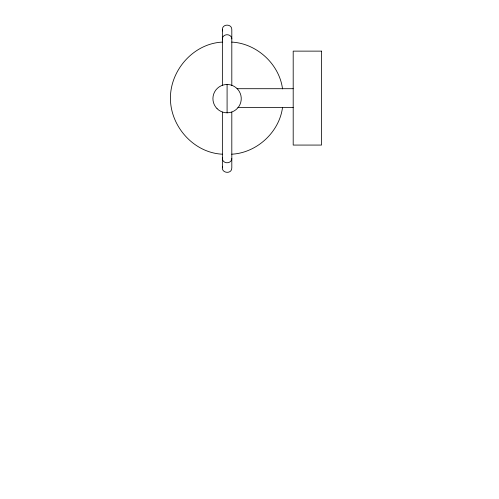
<?xml version="1.0" encoding="UTF-8"?>
<svg xmlns="http://www.w3.org/2000/svg" width="499" height="499" viewBox="0 0 499 499"><rect width="100%" height="100%" fill="white"/><g stroke="black" fill="none" stroke-linecap="round" stroke-linejoin="round"><path stroke-width="0.75" d="M222.367 85.448L222.367 29.709C222.117 23.603 232.06 23.603 231.81 29.709L231.81 85.448M231.81 112.05L231.81 167.789C231.985 174.744 220.564 173.215 222.523 166.56M282.528 107.416C279.321 132.235 256.704 152.925 231.717 154.203M222.454 42.097C193.812 43.413 170.377 69.804 170.421 98.153C170.377 126.503 193.812 152.894 222.454 154.203M237.112 88.703L293.194 88.703M237.892 107.491L293.194 107.491M231.717 42.097C256.704 43.376 279.321 64.065 282.528 88.891M222.367 29.709L222.523 30.938M227.089 84.481L227.089 112.811M222.367 112.05L222.367 167.789M231.817 158.62A4.728 4.16 0 0 1 226.465 162.743A4.728 4.16 0 0 1 222.517 157.541M222.517 39.957A4.728 4.16 0 0 1 226.465 34.755A4.728 4.16 0 0 1 231.817 38.878M321.524 51.129L293.194 51.129L293.194 145.072L321.524 145.072L321.524 51.129M217.071 108.663A14.165 14.165 0 0 0 240.768 102.314A14.165 14.165 0 0 0 223.421 84.961A14.165 14.165 0 0 0 217.071 108.663"/></g></svg>
